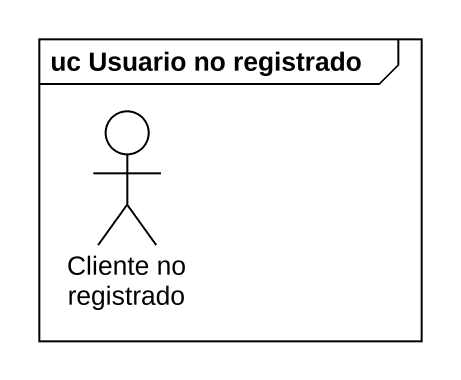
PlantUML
@startuml
mainframe uc Usuario no registrado
actor "Cliente no registrado" as Cliente_no_registrado
@enduml
